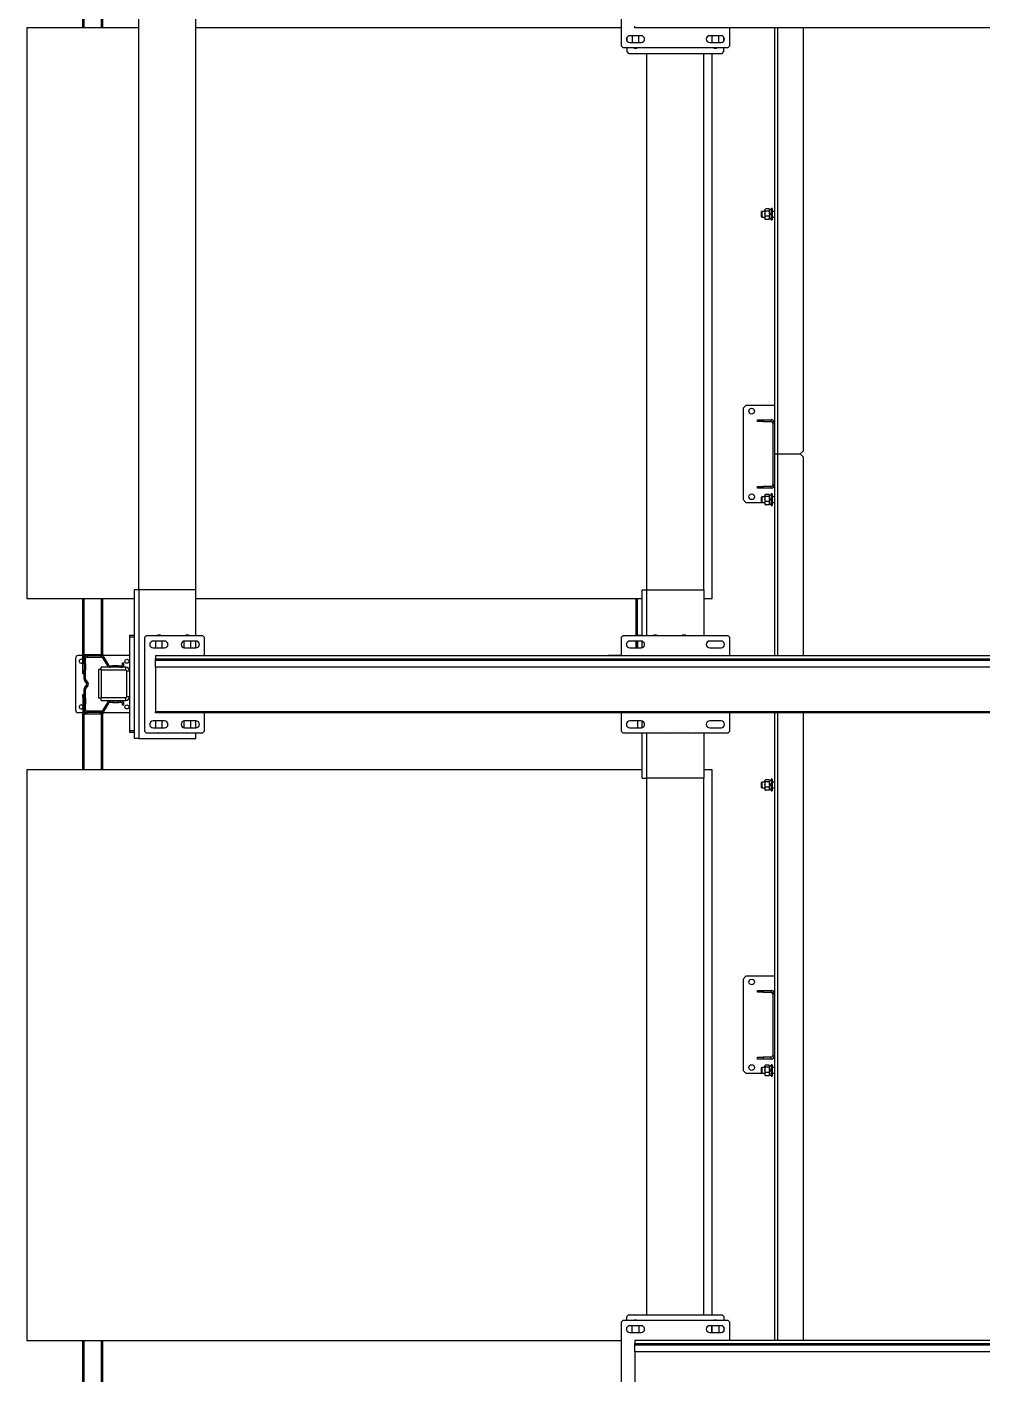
# Model space of a CAD drawing. Header units: millimetres. Extents: x 6622 to 532820, y 3370 to 359312.
# Drawn here: x 457450 to 459123, y 307281 to 309641 of the extents above; entities that cross this region are included whole.
import ezdxf

# ---------------------------------------------------------------- set-up
doc = ezdxf.new("R2010")
doc.units = ezdxf.units.MM

# ---------------------------------------------------------------- blocks, each defined once
blk = doc.blocks.new('A$C6F3A12F4')
at = {"color": 2, "linetype": 'Continuous', "lineweight": 25}
for p, q in [((6085.7, 3475), (6085.7, 225)), ((6091.1, 225), (6091.1, 3475)), ((6093.7, 3475), (6093.7, 225)), ((6105.7, 3475), (6105.7, 225)), ((6183.1, 225), (6183.1, 3475)), ((6185.7, 3475), (6185.7, 225)), ((4985.2, 2635), (4985.2, 1065)), ((7285.2, 2635), (7285.2, 1065)), ((7290.6, 1065), (7290.6, 2635)), ((7293.2, 2635), (7293.2, 1065)), ((7305.2, 2635), (7305.2, 1065)), ((4985.2, 1359.5), (5727, 1359.5)), ((5732, 1354.5), (5727, 1359.5)), ((5737, 1359.5), (5732, 1354.5)), ((5732, 1314.5), (5732, 1354.5)), ((5737, 1359.5), (6085.7, 1359.5)), ((6185.7, 1359.5), (7285.2, 1359.5)), ((4985.2, 1314.5), (6085.7, 1314.5)), ((4985.2, 1309.5), (5678, 1309.5)), ((5302, 1305.5), (5302, 1303.5)), ((5302, 1305.5), (5322, 1305.5)), ((5302, 1303.5), (5322, 1303.5)), ((5302.8, 1300), (5302.8, 1293.4)), ((5304.4, 1300.9), (5303.3, 1300.3)), ((5303.9, 1303.5), (5303.9, 1300.9)), ((5312, 1300.9), (5303.9, 1300.9)), ((5306.4, 1300), (5306.4, 1293.4)), ((5307, 1309.5), (5307, 1305.5)), ((5312, 1300.9), (5313.5, 1300.9)), ((5320, 1300.9), (5313.5, 1300.9)), ((5315.5, 1300), (5315.5, 1293.4)), ((5317, 1305.5), (5317, 1309.5)), ((5320.7, 1300.3), (5319.6, 1300.9)), ((5320, 1300.9), (5320, 1303.5)), ((5321.2, 1300), (5321.2, 1293.4)), ((5322, 1303.5), (5322, 1305.5)), ((5647, 1309.5), (5647, 1259.5)), ((5675, 1303.5), (5672, 1303.5)), ((5672, 1289.5), (5672, 1303.5)), ((5675, 1289.5), (5675, 1303.5)), ((5678, 1309.5), (5678, 1306.5)), ((5678, 1309.5), (5786, 1309.5)), ((5678, 1306.5), (5786, 1306.5)), ((5732, 1309.5), (5732, 1314.5)), ((5786, 1309.5), (6085.7, 1309.5)), ((5786, 1306.5), (5786, 1309.5)), ((5792, 1303.5), (5789, 1303.5)), ((5789, 1303.5), (5789, 1289.5)), ((5792, 1303.5), (5792, 1289.5)), ((5802, 1305.5), (5802, 1303.5)), ((5802, 1305.5), (5822, 1305.5)), ((5802, 1303.5), (5822, 1303.5)), ((5802.8, 1300), (5802.8, 1293.4)), ((5804.4, 1300.9), (5803.3, 1300.3)), ((5803.9, 1303.5), (5803.9, 1300.9)), ((5812, 1300.9), (5803.9, 1300.9)), ((5806.4, 1300), (5806.4, 1293.4)), ((5807, 1309.5), (5807, 1305.5)), ((5812, 1300.9), (5813.5, 1300.9)), ((5820, 1300.9), (5813.5, 1300.9)), ((5815.5, 1300), (5815.5, 1293.4)), ((5817, 1305.5), (5817, 1309.5)), ((5820.7, 1300.3), (5819.6, 1300.9)), ((5820, 1300.9), (5820, 1303.5)), ((5821.2, 1300), (5821.2, 1293.4)), ((5822, 1303.5), (5822, 1305.5)), ((6185.7, 1314.5), (7285.2, 1314.5)), ((6185.7, 1309.5), (6678, 1309.5)), ((6302, 1305.5), (6302, 1303.5)), ((6302, 1305.5), (6322, 1305.5)), ((6302, 1303.5), (6322, 1303.5)), ((6302.8, 1300), (6302.8, 1293.4)), ((6304.4, 1300.9), (6303.3, 1300.3)), ((6303.9, 1303.5), (6303.9, 1300.9)), ((6312, 1300.9), (6303.9, 1300.9)), ((6306.4, 1300), (6306.4, 1293.4)), ((6307, 1309.5), (6307, 1305.5)), ((6312, 1300.9), (6313.5, 1300.9)), ((6320, 1300.9), (6313.5, 1300.9)), ((6315.5, 1300), (6315.5, 1293.4)), ((6317, 1305.5), (6317, 1309.5)), ((6320.7, 1300.3), (6319.6, 1300.9)), ((6320, 1300.9), (6320, 1303.5)), ((6321.2, 1300), (6321.2, 1293.4)), ((6322, 1303.5), (6322, 1305.5)), ((6647, 1309.5), (6647, 1259.5)), ((6675, 1303.5), (6672, 1303.5)), ((6672, 1289.5), (6672, 1303.5)), ((6675, 1289.5), (6675, 1303.5)), ((6678, 1309.5), (6678, 1306.5)), ((6678, 1309.5), (6786, 1309.5)), ((6678, 1306.5), (6786, 1306.5)), ((6786, 1309.5), (7285.2, 1309.5)), ((6786, 1306.5), (6786, 1309.5)), ((6792, 1303.5), (6789, 1303.5)), ((6789, 1303.5), (6789, 1289.5)), ((6792, 1303.5), (6792, 1289.5)), ((6802, 1305.5), (6802, 1303.5)), ((6802, 1305.5), (6822, 1305.5)), ((6802, 1303.5), (6822, 1303.5)), ((6802.8, 1300), (6802.8, 1293.4)), ((6804.4, 1300.9), (6803.3, 1300.3)), ((6803.9, 1303.5), (6803.9, 1300.9)), ((6812, 1300.9), (6803.9, 1300.9)), ((6806.4, 1300), (6806.4, 1293.4)), ((6807, 1309.5), (6807, 1305.5)), ((6812, 1300.9), (6813.5, 1300.9)), ((6820, 1300.9), (6813.5, 1300.9)), ((6815.5, 1300), (6815.5, 1293.4)), ((6817, 1305.5), (6817, 1309.5)), ((6820.7, 1300.3), (6819.6, 1300.9)), ((6820, 1300.9), (6820, 1303.5)), ((6821.2, 1300), (6821.2, 1293.4)), ((6822, 1303.5), (6822, 1305.5)), ((5303.3, 1293.1), (5304.4, 1292.5)), ((5304.4, 1292.5), (5314.9, 1292.5)), ((5307, 1292.5), (5307, 1287)), ((5307, 1287), (5307.5, 1286.5)), ((5307, 1287), (5317, 1287)), ((5316.5, 1286.5), (5307.5, 1286.5)), ((5314.9, 1292.5), (5319.6, 1292.5)), ((5316.5, 1286.5), (5317, 1287)), ((5317, 1287), (5317, 1292.5)), ((5319.6, 1292.5), (5320.7, 1293.1)), ((5672, 1289.5), (5675, 1289.5)), ((5672, 1279.5), (5672, 1289.5)), ((5675, 1279.5), (5672, 1279.5)), ((5675, 1289.5), (5675, 1279.5)), ((5789, 1289.5), (5792, 1289.5)), ((5789, 1279.5), (5789, 1289.5)), ((5792, 1279.5), (5789, 1279.5)), ((5792, 1289.5), (5792, 1279.5)), ((5803.3, 1293.1), (5804.4, 1292.5)), ((5804.4, 1292.5), (5814.9, 1292.5)), ((5807, 1292.5), (5807, 1287)), ((5807, 1287), (5807.5, 1286.5)), ((5807, 1287), (5817, 1287)), ((5816.5, 1286.5), (5807.5, 1286.5)), ((5814.9, 1292.5), (5819.6, 1292.5)), ((5816.5, 1286.5), (5817, 1287)), ((5817, 1287), (5817, 1292.5)), ((5817, 1259.5), (5817, 1287)), ((5819.6, 1292.5), (5820.7, 1293.1)), ((6303.3, 1293.1), (6304.4, 1292.5)), ((6304.4, 1292.5), (6314.9, 1292.5)), ((6307, 1292.5), (6307, 1287)), ((6307, 1287), (6307.5, 1286.5)), ((6307, 1287), (6317, 1287)), ((6316.5, 1286.5), (6307.5, 1286.5)), ((6314.9, 1292.5), (6319.6, 1292.5)), ((6316.5, 1286.5), (6317, 1287)), ((6317, 1287), (6317, 1292.5)), ((6319.6, 1292.5), (6320.7, 1293.1)), ((6672, 1289.5), (6675, 1289.5)), ((6672, 1279.5), (6672, 1289.5)), ((6675, 1279.5), (6672, 1279.5)), ((6675, 1289.5), (6675, 1279.5)), ((6789, 1289.5), (6792, 1289.5)), ((6789, 1279.5), (6789, 1289.5)), ((6792, 1279.5), (6789, 1279.5)), ((6792, 1289.5), (6792, 1279.5)), ((6803.3, 1293.1), (6804.4, 1292.5)), ((6804.4, 1292.5), (6814.9, 1292.5)), ((6807, 1292.5), (6807, 1287)), ((6807, 1287), (6807.5, 1286.5)), ((6807, 1287), (6817, 1287)), ((6816.5, 1286.5), (6807.5, 1286.5)), ((6814.9, 1292.5), (6819.6, 1292.5)), ((6816.5, 1286.5), (6817, 1287)), ((6817, 1287), (6817, 1292.5)), ((6817, 1259.5), (6817, 1287)), ((6819.6, 1292.5), (6820.7, 1293.1)), ((5647, 1259.5), (5652, 1254.5)), ((5652, 1254.5), (5812, 1254.5)), ((5812, 1254.5), (5817, 1259.5)), ((6647, 1259.5), (6652, 1254.5)), ((6652, 1254.5), (6812, 1254.5)), ((6812, 1254.5), (6817, 1259.5)), ((5017.2, 1231), (4985.2, 1231)), ((5020.2, 1228), (5017.2, 1231)), ((5020.2, 1044), (5020.2, 1228)), ((6053.7, 1231), (6050.7, 1228)), ((6050.7, 1228), (6050.7, 1044)), ((6085.7, 1231), (6053.7, 1231)), ((6217.7, 1231), (6185.7, 1231)), ((6220.7, 1228), (6217.7, 1231)), ((6220.7, 1044), (6220.7, 1228)), ((7253.2, 1231), (7250.2, 1228)), ((7250.2, 1228), (7250.2, 1044)), ((7285.2, 1231), (7253.2, 1231)), ((4999.2, 1216), (4999.2, 1196)), ((5011.2, 1211.9), (4999.2, 1211.9)), ((5008.6, 1220.9), (5001.7, 1220.9)), ((5011.2, 1196), (5011.2, 1216)), ((5027.2, 1220.9), (5020.2, 1220.9)), ((5030.2, 1217.9), (5027.2, 1220.9)), ((5030.2, 1053.9), (5030.2, 1217.9)), ((6059.7, 1216), (6059.7, 1196)), ((6071.7, 1196), (6071.7, 1216)), ((6199.7, 1216), (6199.7, 1196)), ((6211.7, 1196), (6211.7, 1216)), ((7243.2, 1220.9), (7240.2, 1217.9)), ((7240.2, 1053.9), (7240.2, 1217.9)), ((7243.2, 1220.9), (7250.2, 1220.9)), ((7259.2, 1216), (7259.2, 1196)), ((7259.2, 1211.9), (7271.2, 1211.9)), ((7261.7, 1220.9), (7268.7, 1220.9)), ((7271.2, 1196), (7271.2, 1216)), ((5011.2, 1200), (4999.2, 1200)), ((4999.2, 1199.9), (5011.2, 1199.9)), ((5985.2, 1200), (5030.2, 1200)), ((5970.2, 1185.9), (5030.2, 1185.9)), ((5970.2, 1185.9), (6050.7, 1185.9)), ((5970.2, 1085.9), (5970.2, 1185.9)), ((5985.2, 1185.9), (5985.2, 1200)), ((6220.7, 1185.9), (6300.2, 1185.9)), ((6285.2, 1200), (6285.2, 1185.9)), ((7240.2, 1200), (6285.2, 1200)), ((6300.2, 1185.9), (6300.2, 1085.9)), ((7240.2, 1185.9), (6300.2, 1185.9)), ((7271.2, 1200), (7259.2, 1200)), ((7271.2, 1199.9), (7259.2, 1199.9)), ((5970.2, 1085.9), (5030.2, 1085.9)), ((5970.2, 1077.9), (5970.2, 1085.9)), ((6050.7, 1085.9), (5970.2, 1085.9)), ((6050.7, 1102), (6049.3, 1102)), ((6050.7, 1099.5), (6049.4, 1099.5)), ((6300.2, 1085.9), (6220.7, 1085.9)), ((6300.2, 1077.9), (6300.2, 1085.9)), ((7240.2, 1085.9), (6300.2, 1085.9)), ((4985.2, 1065), (4982.6, 1065)), ((4999.2, 1076), (4999.2, 1056)), ((5011.2, 1071.9), (4999.2, 1071.9)), ((5011.2, 1056), (5011.2, 1076)), ((6050.7, 1077.9), (5970.2, 1077.9)), ((5985.2, 296.1), (5985.2, 1077.9)), ((6050.7, 1069.5), (5985.2, 1069.5)), ((6050.7, 1067), (5985.2, 1067)), ((6049.7, 1069.9), (6049.7, 1077.9)), ((6050.7, 1069.9), (6049.7, 1069.9)), ((6059.7, 1076), (6059.7, 1056)), ((6071.7, 1069.9), (6059.7, 1069.9)), ((6071.7, 1069.5), (6059.7, 1069.5)), ((6071.7, 1067), (6059.7, 1067)), ((6071.4, 1077.9), (6060, 1077.9)), ((6071.7, 1056), (6071.7, 1076)), ((6199.7, 1076), (6199.7, 1056)), ((6211.7, 1069.9), (6199.7, 1069.9)), ((6211.4, 1077.9), (6200, 1077.9)), ((6211.7, 1056), (6211.7, 1076)), ((6300.2, 1077.9), (6220.7, 1077.9)), ((6285.2, 1077.9), (6285.2, 0)), ((7259.2, 1076), (7259.2, 1056)), ((7259.2, 1071.9), (7271.2, 1071.9)), ((7271.2, 1056), (7271.2, 1076)), ((7285.2, 1065), (7290.6, 1065)), ((7293.2, 1065), (7290.6, 1065)), ((7305.2, 1065), (7293.2, 1065)), ((7305.2, 1065), (7382.6, 1065)), ((4853.2, 1041), (5017.2, 1041)), ((4985.2, 1041), (4985.2, 296.1)), ((4999.2, 1059.9), (5011.2, 1059.9)), ((5002, 1050.9), (5008.4, 1050.9)), ((5017.2, 1041), (5020.2, 1044)), ((5020.2, 1050.9), (5027.2, 1050.9)), ((5027.2, 1050.9), (5030.2, 1053.9)), ((6050.7, 1044), (6053.7, 1041)), ((6053.7, 1041), (6085.7, 1041)), ((6085.2, 1041), (6085.2, 1020)), ((6185.7, 1041), (6217.7, 1041)), ((6217.7, 1041), (6220.7, 1044)), ((7240.2, 1053.9), (7243.2, 1050.9)), ((7250.2, 1050.9), (7243.2, 1050.9)), ((7250.2, 1044), (7253.2, 1041)), ((7253.2, 1041), (7417.2, 1041)), ((7271.2, 1059.9), (7259.2, 1059.9)), ((7268.4, 1050.9), (7262, 1050.9)), ((7285.2, 0), (7285.2, 1041)), ((6053.7, 311), (6050.7, 308)), ((6050.7, 308), (6050.7, 209)), ((6085.7, 311), (6053.7, 311)), ((6217.7, 311), (6185.7, 311)), ((6220.7, 308), (6217.7, 311)), ((6220.7, 209), (6220.7, 308)), ((5970.2, 296.1), (3900.2, 296.1)), ((5970.2, 296.1), (5970.2, 196.1)), ((6050.7, 296.1), (5970.2, 296.1)), ((6071.7, 296.1), (6059.7, 296.1)), ((6059.7, 296), (6059.7, 276)), ((6071.7, 287.1), (6059.7, 287.1)), ((6071.7, 276), (6071.7, 296)), ((6211.7, 296.1), (6199.7, 296.1)), ((6199.7, 296), (6199.7, 276)), ((6211.7, 287.1), (6199.7, 287.1)), ((6211.7, 276), (6211.7, 296)), ((6230.2, 296.1), (6220.7, 296.1)), ((6230.2, 196.1), (6230.2, 296.1)), ((6059.8, 275.1), (6071.6, 275.1)), ((6199.8, 275.1), (6211.6, 275.1)), ((6059.7, 241), (6059.7, 221)), ((6071.7, 237.1), (6059.7, 237.1)), ((6071.7, 221), (6071.7, 241)), ((6199.7, 241), (6199.7, 221)), ((6211.7, 237.1), (6199.7, 237.1)), ((6211.7, 221), (6211.7, 241)), ((6059.7, 225.1), (6071.7, 225.1)), ((6085.7, 225), (6091.1, 225)), ((6093.7, 225), (6091.1, 225)), ((6105.7, 225), (6093.7, 225)), ((6105.7, 225), (6183.1, 225)), ((6185.7, 225), (6183.1, 225)), ((6199.7, 225.1), (6211.7, 225.1)), ((5970.2, 196.1), (3900.2, 196.1)), ((4985.2, 196.1), (4985.2, 0)), ((5970.2, 196.1), (5970.2, 188.1)), ((5970.2, 196.1), (6230.2, 196.1)), ((6050.7, 209), (6053.7, 206)), ((6053.7, 206), (6217.7, 206)), ((6217.7, 206), (6220.7, 209)), ((6230.2, 196.1), (6230.2, 188.1)), ((5970.2, 188.1), (6230.2, 188.1)), ((5985.2, 0), (5985.2, 188.1)), ((6049.7, 180.1), (6049.7, 188.1)), ((6052.7, 180.1), (6049.7, 180.1)), ((6052.7, 188.1), (6052.7, 180.1)), ((6216.7, 180.1), (6052.7, 180.1)), ((6085.2, 180), (6085.2, 133)), ((6100.2, 170), (6098.2, 170)), ((6098.2, 167.5), (6098.2, 170)), ((6100.2, 167.5), (6098.2, 167.5)), ((6100.2, 167.5), (6100.2, 170)), ((6110.7, 173.1), (6105.7, 173.1)), ((6105.7, 173.1), (6105.7, 130.1)), ((6110.7, 173.1), (6110.7, 130.1)), ((6112.7, 180.1), (6112.7, 175.1)), ((6156.7, 175.1), (6112.7, 175.1)), ((6156.7, 175.1), (6156.7, 180.1)), ((6158.7, 130.1), (6158.7, 173.1)), ((6163.7, 173.1), (6158.7, 173.1)), ((6163.7, 130.1), (6163.7, 173.1)), ((6170.2, 170), (6170.2, 167.5)), ((6172.2, 170), (6170.2, 170)), ((6172.2, 167.5), (6170.2, 167.5)), ((6172.2, 170), (6172.2, 167.5)), ((6185.2, 133), (6185.2, 180)), ((6216.7, 180.1), (6216.7, 188.1)), ((6219.7, 180.1), (6216.7, 180.1)), ((6219.7, 188.1), (6219.7, 180.1)), ((6087.8, 134.6), (6101.8, 143.1)), ((6103.1, 141), (6101.8, 143.1)), ((6103.2, 160.5), (6103.2, 164.5)), ((6105.7, 164.5), (6103.2, 164.5)), ((6105.7, 160.5), (6103.2, 160.5)), ((6103.2, 160.5), (6103.2, 149.7)), ((6103.2, 149.7), (6105.7, 149.7)), ((6103.2, 145.7), (6103.2, 149.7)), ((6103.2, 145.7), (6105.7, 145.7)), ((6164.7, 164.5), (6164.7, 160.5)), ((6167.2, 164.5), (6164.7, 164.5)), ((6167.2, 160.5), (6164.7, 160.5)), ((6164.7, 149.7), (6164.7, 160.5)), ((6164.7, 149.7), (6164.7, 145.7)), ((6164.7, 149.7), (6167.2, 149.7)), ((6164.7, 145.7), (6167.2, 145.7)), ((6167.2, 164.5), (6167.2, 160.5)), ((6167.2, 149.7), (6167.2, 160.5)), ((6167.2, 149.7), (6167.2, 145.7)), ((6168.6, 143.1), (6167.3, 141)), ((6168.6, 143.1), (6182.6, 134.6)), ((4985.2, 133), (4885.2, 133)), ((4985.2, 130.5), (4885.2, 130.5)), ((6083.2, 133), (5985.2, 133)), ((6083.2, 130.5), (5985.2, 130.5)), ((6083.2, 133), (6085.2, 133)), ((6083.2, 128), (6083.2, 133)), ((6085.2, 128), (6083.2, 128)), ((6083.2, 101), (6083.2, 128)), ((6085.2, 133), (6085.2, 129.9)), ((6087.7, 129.9), (6085.2, 129.9)), ((6085.2, 105.5), (6085.2, 129.9)), ((6087.7, 105.5), (6087.7, 129.9)), ((6087.8, 134.6), (6089.1, 132.5)), ((6089.1, 132.5), (6103.1, 141)), ((6110.7, 130.1), (6105.7, 130.1)), ((6109.7, 130.1), (6109.7, 125.1)), ((6109.7, 130.1), (6159.7, 130.1)), ((6109.7, 125.1), (6159.7, 125.1)), ((6163.7, 130.1), (6158.7, 130.1)), ((6159.7, 130.1), (6159.7, 125.1)), ((6167.3, 141), (6181.3, 132.5)), ((6181.3, 132.5), (6182.6, 134.6)), ((6185.2, 129.9), (6182.7, 129.9)), ((6182.7, 129.9), (6182.7, 105.5)), ((6185.2, 133), (6187.2, 133)), ((6185.2, 129.9), (6185.2, 133)), ((6185.2, 129.9), (6185.2, 105.5)), ((6187.2, 128), (6185.2, 128)), ((6187.2, 133), (6187.2, 128)), ((6285.2, 133), (6187.2, 133)), ((6285.2, 130.5), (6187.2, 130.5)), ((6187.2, 101), (6187.2, 128)), ((7385.2, 133), (7285.2, 133)), ((7385.2, 130.5), (7285.2, 130.5)), ((4985.2, 100.5), (4885.2, 100.5)), ((4985.2, 98), (4885.2, 98)), ((6083.2, 100.5), (5985.2, 100.5)), ((6083.2, 98), (5985.2, 98)), ((6083.2, 101), (6085.2, 101)), ((6083.2, 101), (6083.2, 100.5)), ((6083.2, 100.5), (6083.2, 98)), ((6085.2, 101), (6085.2, 105.5)), ((6085.2, 105.5), (6087.7, 105.5)), ((6085.2, 98.2), (6085.2, 90)), ((6086.2, 100), (6086.2, 98)), ((6090.7, 100), (6086.2, 100)), ((6112.2, 98), (6086.2, 98)), ((6090.7, 102.5), (6090.7, 100)), ((6099.8, 102.5), (6090.7, 102.5)), ((6099.8, 100), (6090.7, 100)), ((6099.8, 102.5), (6099.8, 100)), ((6099.8, 102.5), (6110.6, 102.5)), ((6099.8, 100), (6110.6, 100)), ((6125.8, 102.5), (6110.6, 102.5)), ((6110.6, 100), (6110.6, 102.5)), ((6125.8, 100), (6110.6, 100)), ((6112.2, 98), (6112.2, 100)), ((6117.2, 98), (6112.2, 98)), ((6117.2, 100), (6117.2, 98)), ((6125.8, 100), (6125.8, 102.5)), ((6131.8, 106.5), (6127.6, 103.2)), ((6127.6, 103.2), (6129.2, 101.2)), ((6133.3, 104.5), (6129.2, 101.2)), ((6133.3, 104.5), (6131.8, 106.5)), ((6138.6, 106.5), (6137.1, 104.5)), ((6141.2, 101.2), (6137.1, 104.5)), ((6142.8, 103.2), (6138.6, 106.5)), ((6141.2, 101.2), (6142.8, 103.2)), ((6144.6, 102.5), (6144.6, 100)), ((6159.8, 102.5), (6144.6, 102.5)), ((6159.8, 100), (6144.6, 100)), ((6153.2, 98), (6153.2, 100)), ((6158.2, 98), (6153.2, 98)), ((6158.2, 100), (6158.2, 98)), ((6158.2, 98), (6184.2, 98)), ((6159.8, 102.5), (6159.8, 100)), ((6159.8, 102.5), (6170.6, 102.5)), ((6159.8, 100), (6170.6, 100)), ((6170.6, 100), (6170.6, 102.5)), ((6179.7, 102.5), (6170.6, 102.5)), ((6179.7, 100), (6170.6, 100)), ((6179.7, 100), (6179.7, 102.5)), ((6179.7, 100), (6184.2, 100)), ((6182.7, 105.5), (6185.2, 105.5)), ((6184.2, 98), (6184.2, 100)), ((6185.2, 101), (6185.2, 105.5)), ((6185.2, 101), (6187.2, 101)), ((6185.2, 90), (6185.2, 98.2)), ((6187.2, 101), (6187.2, 100.5)), ((6187.2, 100.5), (6187.2, 98)), ((6285.2, 100.5), (6187.2, 100.5)), ((6285.2, 98), (6187.2, 98)), ((7385.2, 100.5), (7285.2, 100.5)), ((7385.2, 98), (7285.2, 98)), ((6090.2, 85), (6180.2, 85)), ((4985.2, 0), (5985.2, 0)), ((6285.2, 0), (7285.2, 0))]:
    blk.add_line(p, q, dxfattribs=at)
at = {"color": 2, "linetype": 'Continuous', "lineweight": 25, "flags": 128}
for points in [[(5312, 1300.9), (5311.5, 1301.8), (5311, 1302.6), (5310.5, 1303.5)], [(5312, 1303.5), (5312.5, 1302.6), (5313, 1301.8), (5313.5, 1300.9)], [(5812, 1300.9), (5811.5, 1301.8), (5811, 1302.6), (5810.5, 1303.5)], [(5812, 1303.5), (5812.5, 1302.6), (5813, 1301.8), (5813.5, 1300.9)], [(6312, 1300.9), (6311.5, 1301.8), (6311, 1302.6), (6310.5, 1303.5)], [(6312, 1303.5), (6312.5, 1302.6), (6313, 1301.8), (6313.5, 1300.9)], [(6812, 1300.9), (6811.5, 1301.8), (6811, 1302.6), (6810.5, 1303.5)], [(6812, 1303.5), (6812.5, 1302.6), (6813, 1301.8), (6813.5, 1300.9)]]:
    blk.add_lwpolyline(points, dxfattribs=at)
at = {"color": 2, "linetype": 'Continuous', "lineweight": 25}
for centre, radius in [((5657, 1269.5), 5), ((5807, 1269.5), 5), ((6657, 1269.5), 5), ((6807, 1269.5), 5), ((6095.2, 175), 3.5), ((6175.2, 175), 3.5)]:
    blk.add_circle(centre, radius, dxfattribs=at)
for centre, radius, start, end in [((5678, 1303.5), 6, 90, 180), ((5678, 1303.5), 3, 90, 180), ((5786, 1303.5), 6, 0, 90), ((5786, 1303.5), 3, 0, 90), ((6678, 1303.5), 6, 90, 180), ((6678, 1303.5), 3, 90, 180), ((6786, 1303.5), 6, 0, 90), ((6786, 1303.5), 3, 0, 90), ((5005.2, 1216), 6, 0, 180), ((5015.2, 1205.9), 6, 326.4427, 33.5573), ((6065.7, 1216), 6, 0, 180), ((6205.7, 1216), 6, 0, 180), ((7255.2, 1205.9), 6, 146.4427, 213.5573), ((7265.2, 1216), 6, 0, 180), ((5005.2, 1196), 6, 180, 0), ((6065.7, 1196), 6, 180, 0), ((6205.7, 1196), 6, 180, 0), ((7265.2, 1196), 6, 180, 0), ((6215.2, 1170.9), 6, 336.4435, 23.5565), ((6055.2, 1150.9), 6, 138.5904, 221.4096), ((6215.2, 1120.9), 6, 336.4435, 23.5565), ((6055.2, 1100.9), 6, 138.5904, 221.4096), ((5005.2, 1076), 6, 0, 180), ((5015.2, 1065.9), 6, 326.4427, 33.5573), ((6065.7, 1076), 6, 0, 180), ((6205.7, 1076), 6, 0, 180), ((7255.2, 1065.9), 6, 146.4427, 213.5573), ((7265.2, 1076), 6, 0, 180), ((5005.2, 1056), 6, 180, 0), ((6065.7, 1056), 6, 180, 0), ((6205.7, 1056), 6, 180, 0), ((7265.2, 1056), 6, 180, 0), ((6090.2, 1020), 5, 180, 205.8419), ((6055.2, 281.1), 6, 138.5904, 221.4096), ((6065.7, 296), 6, 0, 180), ((6205.7, 296), 6, 0, 180), ((6215.2, 281.1), 6, 336.4435, 23.5565), ((6065.7, 276), 6, 180, 0), ((6205.7, 276), 6, 180, 0), ((6065.7, 241), 6, 0, 180), ((6205.7, 241), 6, 0, 180), ((6055.2, 231.1), 6, 138.5904, 221.4096), ((6065.7, 221), 6, 180, 0), ((6205.7, 221), 6, 180, 0), ((6215.2, 231.1), 6, 336.4435, 23.5565), ((6100.2, 164.5), 5.5, 0, 90), ((6100.2, 164.5), 3, 0, 90), ((6112.7, 173.1), 7, 90, 180), ((6112.7, 173.1), 2, 90, 180), ((6156.7, 173.1), 7, 0, 90), ((6156.7, 173.1), 2, 0, 90), ((6170.2, 164.5), 5.5, 90, 180), ((6170.2, 164.5), 3, 90, 180), ((6100.2, 145.7), 3, 301.4296, 0), ((6100.2, 145.7), 5.5, 301.4296, 0), ((6170.2, 145.7), 5.5, 180, 238.5704), ((6170.2, 145.7), 3, 180, 238.5704), ((6090.7, 129.9), 5.5, 121.4296, 180), ((6090.7, 129.9), 3, 121.4296, 180), ((6179.7, 129.9), 3, 0, 58.5704), ((6179.7, 129.9), 5.5, 0, 58.5704), ((6086.2, 101), 3, 180, 270), ((6090.7, 105.5), 5.5, 180, 270), ((6086.2, 101), 1, 180, 270), ((6090.7, 105.5), 3, 180, 270), ((6095.2, 95), 3.5, 121.0027, 0), ((6095.2, 95), 3.5, 0, 58.9973), ((6125.8, 105.5), 3, 270, 308.6598), ((6125.8, 105.5), 5.5, 270, 308.6598), ((6135.2, 102.2), 5.5, 51.3402, 128.6598), ((6135.2, 102.2), 3, 51.3402, 128.6598), ((6144.6, 105.5), 5.5, 231.3402, 270), ((6144.6, 105.5), 3, 231.3402, 270), ((6175.2, 95), 3.5, 121.0027, 0), ((6175.2, 95), 3.5, 0, 58.9973), ((6179.7, 105.5), 3, 270, 0), ((6179.7, 105.5), 5.5, 270, 0), ((6184.2, 101), 3, 270, 0), ((6184.2, 101), 1, 270, 0), ((6090.2, 90), 5, 180, 270), ((6180.2, 90), 5, 270, 0)]:
    blk.add_arc(centre, radius, start, end, dxfattribs=at)
for points, knots in [([(5302.8, 1300), (5303.3, 1300.2), (5304, 1300.7), (5305, 1300.7), (5305.8, 1300.4), (5306.2, 1300.1), (5306.4, 1300)], [0, 0, 0, 0, 0.363594, 0.612798, 0.868702, 1, 1, 1, 1]), ([(5306.4, 1300), (5307.2, 1300.2), (5308.8, 1300.6), (5311.2, 1300.7), (5313.4, 1300.5), (5314.8, 1300.2), (5315.5, 1300)], [0, 0, 0, 0, 0.264621, 0.534957, 0.76537, 1, 1, 1, 1]), ([(5315.5, 1300), (5316, 1300.2), (5317, 1300.6), (5318.5, 1300.7), (5319.9, 1300.5), (5320.7, 1300.2), (5321.2, 1300)], [0, 0, 0, 0, 0.264617, 0.534952, 0.765335, 1, 1, 1, 1]), ([(5321.2, 1300), (5321, 1300.1), (5320.8, 1300.2), (5320.7, 1300.3), (5320.7, 1300.3)], [0, 0, 0, 0, 0.908544, 1, 1, 1, 1]), ([(5802.8, 1300), (5803.3, 1300.2), (5804, 1300.7), (5805, 1300.7), (5805.8, 1300.4), (5806.2, 1300.1), (5806.4, 1300)], [0, 0, 0, 0, 0.363594, 0.612798, 0.868702, 1, 1, 1, 1]), ([(5806.4, 1300), (5807.2, 1300.2), (5808.8, 1300.6), (5811.2, 1300.7), (5813.4, 1300.5), (5814.8, 1300.2), (5815.5, 1300)], [0, 0, 0, 0, 0.264621, 0.534957, 0.76537, 1, 1, 1, 1]), ([(5815.5, 1300), (5816, 1300.2), (5817, 1300.6), (5818.5, 1300.7), (5819.9, 1300.5), (5820.7, 1300.2), (5821.2, 1300)], [0, 0, 0, 0, 0.264617, 0.534952, 0.765335, 1, 1, 1, 1]), ([(5821.2, 1300), (5821, 1300.1), (5820.8, 1300.2), (5820.7, 1300.3), (5820.7, 1300.3)], [0, 0, 0, 0, 0.908544, 1, 1, 1, 1]), ([(6302.8, 1300), (6303.3, 1300.2), (6304, 1300.7), (6305, 1300.7), (6305.8, 1300.4), (6306.2, 1300.1), (6306.4, 1300)], [0, 0, 0, 0, 0.363594, 0.612798, 0.868702, 1, 1, 1, 1]), ([(6306.4, 1300), (6307.2, 1300.2), (6308.8, 1300.6), (6311.2, 1300.7), (6313.4, 1300.5), (6314.8, 1300.2), (6315.5, 1300)], [0, 0, 0, 0, 0.264621, 0.534957, 0.76537, 1, 1, 1, 1]), ([(6315.5, 1300), (6316, 1300.2), (6317, 1300.6), (6318.5, 1300.7), (6319.9, 1300.5), (6320.7, 1300.2), (6321.2, 1300)], [0, 0, 0, 0, 0.264617, 0.534952, 0.765335, 1, 1, 1, 1]), ([(6321.2, 1300), (6321, 1300.1), (6320.8, 1300.2), (6320.7, 1300.3), (6320.7, 1300.3)], [0, 0, 0, 0, 0.908544, 1, 1, 1, 1]), ([(6802.8, 1300), (6803.3, 1300.2), (6804, 1300.7), (6805, 1300.7), (6805.8, 1300.4), (6806.2, 1300.1), (6806.4, 1300)], [0, 0, 0, 0, 0.363594, 0.612798, 0.868702, 1, 1, 1, 1]), ([(6806.4, 1300), (6807.2, 1300.2), (6808.8, 1300.6), (6811.2, 1300.7), (6813.4, 1300.5), (6814.8, 1300.2), (6815.5, 1300)], [0, 0, 0, 0, 0.264621, 0.534957, 0.76537, 1, 1, 1, 1]), ([(6815.5, 1300), (6816, 1300.2), (6817, 1300.6), (6818.5, 1300.7), (6819.9, 1300.5), (6820.7, 1300.2), (6821.2, 1300)], [0, 0, 0, 0, 0.264617, 0.534952, 0.765335, 1, 1, 1, 1]), ([(6821.2, 1300), (6821, 1300.1), (6820.8, 1300.2), (6820.7, 1300.3), (6820.7, 1300.3)], [0, 0, 0, 0, 0.908544, 1, 1, 1, 1]), ([(5306.4, 1293.4), (5306.2, 1293.3), (5305.8, 1293), (5305, 1292.7), (5304, 1292.7), (5303.3, 1293.2), (5302.8, 1293.4)], [0, 0, 0, 0, 0.131297, 0.380793, 0.636405, 1, 1, 1, 1]), ([(5315.5, 1293.4), (5314.7, 1293.2), (5313.1, 1292.8), (5310.7, 1292.7), (5308.5, 1292.9), (5307.1, 1293.2), (5306.4, 1293.4)], [0, 0, 0, 0, 0.264571, 0.534958, 0.765322, 1, 1, 1, 1]), ([(5321.2, 1293.4), (5320.7, 1293.2), (5319.7, 1292.8), (5318.2, 1292.7), (5316.8, 1292.9), (5316, 1293.2), (5315.5, 1293.4)], [0, 0, 0, 0, 0.264616, 0.534952, 0.765335, 1, 1, 1, 1]), ([(5320.7, 1293.1), (5320.7, 1293.1), (5320.8, 1293.2), (5321, 1293.3), (5321.2, 1293.4)], [0, 0, 0, 0, 0.091414, 1, 1, 1, 1]), ([(5806.4, 1293.4), (5806.2, 1293.3), (5805.8, 1293), (5805, 1292.7), (5804, 1292.7), (5803.3, 1293.2), (5802.8, 1293.4)], [0, 0, 0, 0, 0.131297, 0.380793, 0.636405, 1, 1, 1, 1]), ([(5815.5, 1293.4), (5814.7, 1293.2), (5813.1, 1292.8), (5810.7, 1292.7), (5808.5, 1292.9), (5807.1, 1293.2), (5806.4, 1293.4)], [0, 0, 0, 0, 0.264571, 0.534958, 0.765322, 1, 1, 1, 1]), ([(5821.2, 1293.4), (5820.7, 1293.2), (5819.7, 1292.8), (5818.2, 1292.7), (5816.8, 1292.9), (5816, 1293.2), (5815.5, 1293.4)], [0, 0, 0, 0, 0.264616, 0.534952, 0.765335, 1, 1, 1, 1]), ([(5820.7, 1293.1), (5820.7, 1293.1), (5820.8, 1293.2), (5821, 1293.3), (5821.2, 1293.4)], [0, 0, 0, 0, 0.091414, 1, 1, 1, 1]), ([(6306.4, 1293.4), (6306.2, 1293.3), (6305.8, 1293), (6305, 1292.7), (6304, 1292.7), (6303.3, 1293.2), (6302.8, 1293.4)], [0, 0, 0, 0, 0.131297, 0.380793, 0.636405, 1, 1, 1, 1]), ([(6315.5, 1293.4), (6314.7, 1293.2), (6313.1, 1292.8), (6310.7, 1292.7), (6308.5, 1292.9), (6307.1, 1293.2), (6306.4, 1293.4)], [0, 0, 0, 0, 0.264571, 0.534958, 0.765322, 1, 1, 1, 1]), ([(6321.2, 1293.4), (6320.7, 1293.2), (6319.7, 1292.8), (6318.2, 1292.7), (6316.8, 1292.9), (6316, 1293.2), (6315.5, 1293.4)], [0, 0, 0, 0, 0.264616, 0.534952, 0.765335, 1, 1, 1, 1]), ([(6320.7, 1293.1), (6320.7, 1293.1), (6320.8, 1293.2), (6321, 1293.3), (6321.2, 1293.4)], [0, 0, 0, 0, 0.091414, 1, 1, 1, 1]), ([(6806.4, 1293.4), (6806.2, 1293.3), (6805.8, 1293), (6805, 1292.7), (6804, 1292.7), (6803.3, 1293.2), (6802.8, 1293.4)], [0, 0, 0, 0, 0.131297, 0.380793, 0.636405, 1, 1, 1, 1]), ([(6815.5, 1293.4), (6814.7, 1293.2), (6813.1, 1292.8), (6810.7, 1292.7), (6808.5, 1292.9), (6807.1, 1293.2), (6806.4, 1293.4)], [0, 0, 0, 0, 0.264571, 0.534958, 0.765322, 1, 1, 1, 1]), ([(6821.2, 1293.4), (6820.7, 1293.2), (6819.7, 1292.8), (6818.2, 1292.7), (6816.8, 1292.9), (6816, 1293.2), (6815.5, 1293.4)], [0, 0, 0, 0, 0.264616, 0.534952, 0.765335, 1, 1, 1, 1]), ([(6820.7, 1293.1), (6820.7, 1293.1), (6820.8, 1293.2), (6821, 1293.3), (6821.2, 1293.4)], [0, 0, 0, 0, 0.091414, 1, 1, 1, 1])]:
    blk.add_open_spline(points, degree=3, knots=knots, dxfattribs=at)

msp = doc.modelspace()

# ---------------------------------------------------------------- block references
at = {"color": 0, "rotation": 270}
msp.add_blockref('A$C6F3A12F4', (457450, 314625.198), dxfattribs=at)

doc.saveas('drawing.dxf')
